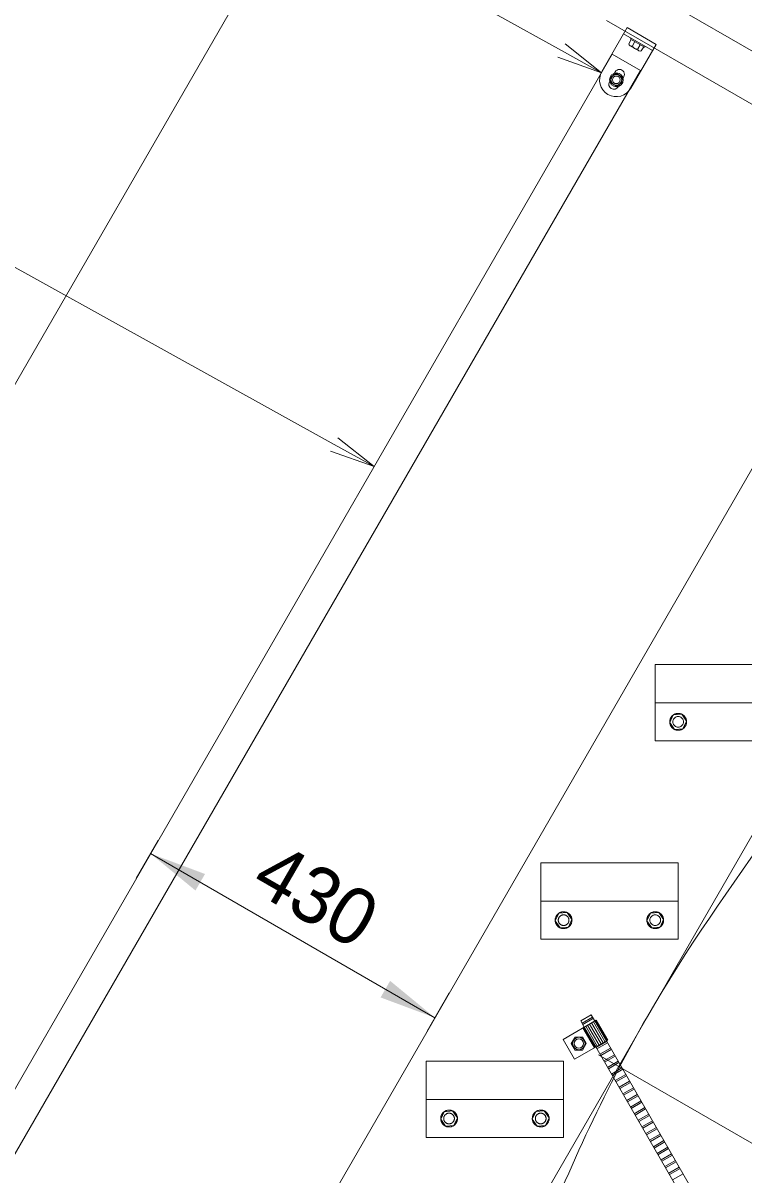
# Model space of a CAD drawing. Units: millimetres at full size, sheet at 1:30; details may follow other scales. Extents: x 300 to 12300, y 300 to 8610.
# Drawn here: x 4201 to 5145, y 2531 to 4040 of the extents above; entities that cross this region are included whole.
import ezdxf
from ezdxf.enums import TextEntityAlignment as Align

# ---------------------------------------------------------------- set-up
doc = ezdxf.new("R2010")
doc.units = ezdxf.units.MM
doc.header["$LTSCALE"] = 30
doc.linetypes.add('DASHED', pattern=[7.5, 6, -1.5])
doc.linetypes.add('DASHED_SPACED', pattern=[12, 6, -6])
for name, color, linetype, lineweight in [('一般線', 7, 'Continuous', 13), ('側板', 3, 'Continuous', 13), ('寸法', 7, 'Continuous', 13), ('引出線', 7, 'Continuous', 13), ('手摺', 2, 'Continuous', 13), ('支柱', 4, 'Continuous', 13), ('鉄筋杭', 5, 'Continuous', 13), ('階段本体', 6, 'DASHED', 13)]:
    doc.layers.add(name, color=color, linetype=linetype, lineweight=lineweight)
doc.styles.add('ＭＳ Ｐゴシック', font='')
doc.styles.get('ＭＳ Ｐゴシック').set_extended_font_data('MS PGothic')

# ---------------------------------------------------------------- blocks, each defined once
blk = doc.blocks.new('filled_arrow')
at = {"color": 0, "linetype": 'Continuous', "lineweight": -2}
blk.add_solid([(7.5, 1.25), (0, 0), (7.5, -1.25)], dxfattribs=at)
blk = doc.blocks.new('open_arrow')
at = {"color": 0, "linetype": 'Continuous', "lineweight": -2}
blk.add_lwpolyline([(7.5, 1.25), (0, 0), (7.5, -1.25)], dxfattribs=at)

msp = doc.modelspace()

# ---------------------------------------------------------------- linework, layer by layer
at = {"layer": '一般線'}
msp.add_open_spline([(4530.94, 1893.59), (4624.59, 1997.42), (4718.23, 2101.25), (4782.41, 2222.29), (4816.15, 2285.94), (4841.74, 2354.34), (4868.92, 2421.98), (4912.65, 2530.85), (4960.48, 2637.74), (5018.79, 2738.56), (5120.33, 2914.12), (5253.67, 3071.25), (5359.07, 3244.74), (5494.6, 3467.81), (5583.95, 3717.94), (5714.6, 3943.75), (5806.35, 4102.31), (5918.47, 4248.88), (6022.56, 4400.29), (6323, 4837.29), (6556.63, 5314.65), (6790.27, 5792.01)], degree=3, knots=[0, 0, 0, 0, 1, 1, 1, 2, 2, 2, 3, 3, 3, 4, 4, 4, 5, 5, 5, 6, 6, 6, 7, 7, 7, 7], dxfattribs=at)
at = {"layer": '側板'}
for p, q in [((5223.13, 3572.49), (4253.81, 1893.59)), ((5430.97, 3452.48), (4530.94, 1893.59))]:
    msp.add_line(p, q, dxfattribs=at)
at = {"layer": '寸法'}
for p, q in [((4605.63, 4285.75), (3705.63, 2726.9)), ((4378.23, 2969.09), (4349.48, 2919.29)), ((4740.62, 2736.77), (4368.23, 2951.77)), ((4730.62, 2719.45), (4759.37, 2769.24)), ((4954.98, 2688.05), (6021.91, 2072.06)), ((4954.98, 2688.05), (6021.91, 2072.06))]:
    msp.add_line(p, q, dxfattribs=at)
at = {"layer": '引出線'}
for points in [[(4958.78, 3974.45), (4906.3, 4003.53), (4211.51, 4388.45)], [(4661, 3458.67), (4608.52, 3487.76), (3936.26, 3860.4)]]:
    msp.add_lwpolyline(points, dxfattribs=at)
at = {"layer": '手摺'}
for p, q in [((4972.8, 3998.73), (4137.8, 2552.47)), ((4972.8, 3998.73), (5009.78, 3977.38)), ((5009.78, 3977.38), (4174.78, 2531.12)), ((4976.66, 3975.72), (4969.16, 3962.73)), ((4980.42, 3956.23), (4987.92, 3969.22))]:
    msp.add_line(p, q, dxfattribs=at)
for centre, start, end in [((4982.29, 3972.47), 330, 150), ((4974.79, 3959.48), 150, 330)]:
    msp.add_arc(centre, 6.5, start, end, dxfattribs=at)
at = {"layer": '支柱'}
for p, q in [((5510.9, 3798.04), (4995.61, 4095.54)), ((4959.11, 3976.32), (4992.22, 4033.66)), ((4965.36, 4043.15), (5480.65, 3745.65)), ((4987.61, 4025.68), (5025.72, 4003.68)), ((4997.8, 4018.07), (4994.61, 4012.55)), ((4997.47, 4020), (4996.72, 4018.7)), ((5015.12, 4008.07), (4996.72, 4018.7)), ((5002.4, 4015.42), (4999.21, 4009.9)), ((4996.15, 4009.79), (5007.69, 4003.13)), ((4997.22, 3954.32), (5030.32, 4011.66)), ((5009.43, 4011.35), (5006.25, 4005.83)), ((5014.04, 4008.7), (5010.85, 4003.18)), ((5015.12, 4008.07), (5015.87, 4009.37))]:
    msp.add_line(p, q, dxfattribs=at)
at = {"layer": '支柱', "linetype": 'DASHED_SPACED'}
msp.add_line((4992.22, 4033.66), (5030.32, 4011.66), dxfattribs=at)
at = {"layer": '支柱'}
msp.add_lwpolyline([(4978.17, 3957.24), (4971.17, 3961.28), (4971.17, 3969.36), (4978.17, 3973.4), (4985.17, 3969.36), (4985.17, 3961.28)], close=True, dxfattribs=at)
for radius in [9, 7, 5]:
    msp.add_circle((4978.17, 3965.32), radius, dxfattribs=at)
for centre, radius, start, end in [((4998.46, 4012.88), 3.87, 184.93691, 233.23231), ((4997.59, 4012.23), 2.84, 239.30823, 304.70707), ((5004.86, 4011.56), 5.89, 196.39982, 240.00262), ((5004.86, 4011.56), 5.89, 240.00262, 283.60541), ((5009.08, 4005.6), 2.84, 175.29816, 240.697), ((5009.21, 4006.68), 3.87, 246.76357, 295.06832), ((4978.17, 3965.32), 22, 150, 330)]:
    msp.add_arc(centre, radius, start, end, dxfattribs=at)
at = {"layer": '鉄筋杭'}
for p, q in [((4951.82, 2733.54), (4908.51, 2708.54)), ((4945.3, 2740.82), (4931.45, 2732.82)), ((4931.45, 2732.82), (4936.23, 2724.54)), ((4933.2, 2729.79), (4947.05, 2737.79)), ((4934.2, 2728.06), (4948.05, 2736.06)), ((4945.3, 2740.82), (4950.08, 2732.54)), ((4948.25, 2731.48), (4963.25, 2705.5)), ((4950.16, 2732.59), (4965.16, 2706.61)), ((4951.39, 2733.3), (4966.39, 2707.32)), ((4951.82, 2733.54), (4966.82, 2707.56)), ((4934.49, 2723.54), (4949.49, 2697.56)), ((4934.92, 2723.79), (4949.92, 2697.81)), ((4936.15, 2724.5), (4951.15, 2698.52)), ((4938.06, 2725.6), (4953.06, 2699.62)), ((4940.48, 2727), (4955.48, 2701.02)), ((4943.15, 2728.54), (4958.15, 2702.56)), ((4945.83, 2730.09), (4960.83, 2704.11)), ((4908.51, 2708.54), (4923.51, 2682.56)), ((4919.19, 2703.05), (4924.1, 2711.55)), ((4919.19, 2703.05), (4924.1, 2694.55)), ((4966.82, 2707.56), (4923.51, 2682.56)), ((4924.1, 2711.55), (4933.91, 2711.55)), ((4933.91, 2711.55), (4938.82, 2703.05)), ((4938.82, 2703.05), (4933.91, 2694.55)), ((4951.7, 2697.75), (4965.55, 2705.75)), ((4952.7, 2696.02), (4966.55, 2704.02)), ((4965.08, 2706.56), (5310.3, 2108.62)), ((4924.1, 2694.55), (4933.91, 2694.55)), ((4951.23, 2698.56), (5296.45, 2100.62)), ((4956.7, 2689.09), (4970.55, 2697.09)), ((4957.7, 2687.36), (4971.55, 2695.36)), ((4961.7, 2680.43), (4975.55, 2688.43)), ((4962.7, 2678.69), (4976.55, 2686.69)), ((4966.7, 2671.77), (4980.55, 2679.77)), ((4967.7, 2670.03), (4981.55, 2678.03)), ((4971.7, 2663.11), (4985.55, 2671.11)), ((4972.7, 2661.37), (4986.55, 2669.37)), ((4976.7, 2654.45), (4990.55, 2662.45)), ((4977.7, 2652.71), (4991.55, 2660.71)), ((4981.7, 2645.79), (4995.55, 2653.79)), ((4982.7, 2644.05), (4996.55, 2652.05)), ((4986.7, 2637.13), (5000.55, 2645.13)), ((4987.7, 2635.39), (5001.55, 2643.39)), ((4991.7, 2628.47), (5005.55, 2636.47)), ((4992.7, 2626.73), (5006.55, 2634.73)), ((4996.7, 2619.81), (5010.55, 2627.81)), ((4997.7, 2618.07), (5011.55, 2626.07)), ((5001.7, 2611.14), (5015.55, 2619.14)), ((5002.7, 2609.41), (5016.55, 2617.41)), ((5006.7, 2602.48), (5020.55, 2610.48)), ((5007.7, 2600.75), (5021.55, 2608.75)), ((5011.7, 2593.82), (5025.55, 2601.82)), ((5012.7, 2592.09), (5026.55, 2600.09)), ((5016.7, 2585.16), (5030.55, 2593.16)), ((5017.7, 2583.43), (5031.55, 2591.43)), ((5021.7, 2576.5), (5035.55, 2584.5)), ((5022.7, 2574.77), (5036.55, 2582.77)), ((5026.7, 2567.84), (5040.55, 2575.84)), ((5027.7, 2566.11), (5041.55, 2574.11)), ((5031.7, 2559.18), (5045.55, 2567.18)), ((5032.7, 2557.45), (5046.55, 2565.45)), ((5036.7, 2550.52), (5050.55, 2558.52)), ((5037.7, 2548.79), (5051.55, 2556.79)), ((5041.7, 2541.86), (5055.55, 2549.86)), ((5042.7, 2540.13), (5056.55, 2548.13)), ((5046.7, 2533.2), (5060.55, 2541.2)), ((5047.7, 2531.47), (5061.55, 2539.47)), ((5051.7, 2524.54), (5065.55, 2532.54))]:
    msp.add_line(p, q, dxfattribs=at)
for radius in [8.16, 6]:
    msp.add_circle((4929, 2703.05), radius, dxfattribs=at)
at = {"layer": '階段本体'}
for p, q in [((5029.07, 3199.39), (5209.07, 3199.48)), ((5029.11, 3099.39), (5029.07, 3199.39)), ((5209.09, 3149.48), (5029.09, 3149.39)), ((5209.11, 3099.48), (5029.11, 3099.39)), ((4879.07, 2939.58), (5059.07, 2939.67)), ((4879.11, 2839.58), (4879.07, 2939.58)), ((5059.07, 2939.67), (5059.11, 2839.67)), ((5059.09, 2889.67), (4879.09, 2889.58)), ((5059.11, 2839.67), (4879.11, 2839.58)), ((4729.07, 2679.77), (4909.07, 2679.86)), ((4729.11, 2579.77), (4729.07, 2679.77)), ((4909.07, 2679.86), (4909.11, 2579.86)), ((4909.09, 2629.86), (4729.09, 2629.77)), ((4909.11, 2579.86), (4729.11, 2579.77))]:
    msp.add_line(p, q, dxfattribs=at)
for points in [[(5048.14, 3123.44), (5054.46, 3114.43), (5065.42, 3115.39), (5070.06, 3125.37), (5063.75, 3134.37), (5052.79, 3133.41)], [(4898.14, 2863.63), (4904.46, 2854.62), (4915.42, 2855.59), (4920.06, 2865.56), (4913.75, 2874.57), (4902.79, 2873.6)], [(5018.14, 2863.69), (5024.46, 2854.68), (5035.42, 2855.65), (5040.06, 2865.62), (5033.75, 2874.63), (5022.79, 2873.66)], [(4748.14, 2603.82), (4754.46, 2594.82), (4765.42, 2595.78), (4770.06, 2605.75), (4763.75, 2614.76), (4752.79, 2613.79)], [(4868.14, 2603.88), (4874.46, 2594.87), (4885.42, 2595.84), (4890.06, 2605.81), (4883.75, 2614.82), (4872.79, 2613.85)]]:
    msp.add_lwpolyline(points, close=True, dxfattribs=at)
for centre, radius in [((5059.1, 3124.4), 11), ((5059.1, 3124.4), 7), ((4909.1, 2864.59), 11), ((4909.1, 2864.59), 7), ((5029.1, 2864.65), 11), ((5029.1, 2864.65), 7), ((4759.1, 2604.79), 11), ((4759.1, 2604.79), 7), ((4879.1, 2604.85), 11), ((4879.1, 2604.85), 7)]:
    msp.add_circle(centre, radius, dxfattribs=at)

# ---------------------------------------------------------------- block references
at = {"layer": '寸法', "xscale": 10, "yscale": 10}
for p, rotation in [((4368.23, 2951.77), 330), ((4740.62, 2736.77), 150)]:
    msp.add_blockref('filled_arrow', p, dxfattribs=dict(at, rotation=rotation))
at = {"layer": '引出線', "xscale": 8, "yscale": 8, "rotation": 151}
for p in [(4958.78, 3974.45), (4661, 3458.67)]:
    msp.add_blockref('open_arrow', p, dxfattribs=at)

# ---------------------------------------------------------------- texts
at = {"layer": '寸法', "style": 'ＭＳ Ｐゴシック'}
msp.add_text('430', height=74.23, rotation=330, dxfattribs=at).set_placement((4585.18, 2897.53), align=Align.MIDDLE_CENTER)

doc.saveas('drawing.dxf')
